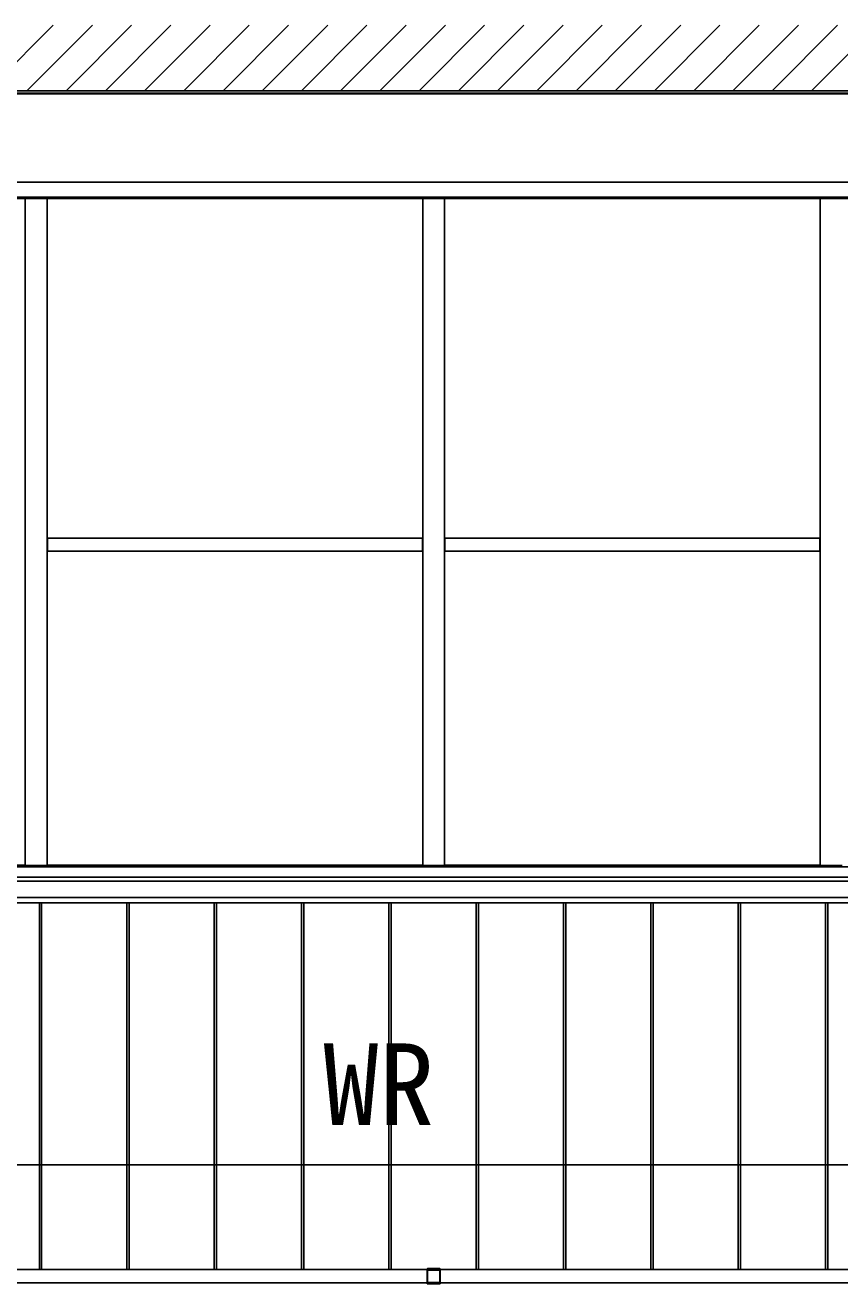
# Model space of a CAD drawing. Units: millimetres, scale not verified. Extents: x -13125 to 13125, y -19500 to 19405.
# Drawn here: x -10896 to -9031, y 1261 to 4144 of the extents above; entities that cross this region are included whole.
import ezdxf
from ezdxf.enums import TextEntityAlignment as Align

# ---------------------------------------------------------------- set-up
doc = ezdxf.new("R2010")
doc.units = ezdxf.units.MM
doc.header["$LTSCALE"] = 100
doc.layers.add('0-4_YKK_A1', color=4, linetype='Continuous')
doc.layers.add('0-5_YKK_D', color=6, linetype='Continuous')
doc.styles.add('ＭＳ ゴシック', font='')
doc.styles.get('ＭＳ ゴシック').set_extended_font_data('MS Gothic')

msp = doc.modelspace()

# ---------------------------------------------------------------- linework, layer by layer
at = {"layer": '0-4_YKK_A1'}
for p, q in [((-10982.1, 3993.7), (-10832.1, 4143.7)), ((-10892.3, 3993.7), (-10742.3, 4143.7)), ((-10802.5, 3993.7), (-10652.5, 4143.7)), ((-10712.7, 3993.7), (-10562.7, 4143.7)), ((-10622.9, 3993.7), (-10472.9, 4143.7)), ((-10533.1, 3993.7), (-10383.1, 4143.7)), ((-10443.3, 3993.7), (-10293.3, 4143.7)), ((-10353.5, 3993.7), (-10203.5, 4143.7)), ((-10263.7, 3993.7), (-10113.7, 4143.7)), ((-10173.9, 3993.7), (-10023.9, 4143.7)), ((-10084.1, 3993.7), (-9934.1, 4143.7)), ((-9994.2, 3993.7), (-9844.2, 4143.7)), ((-9904.4, 3993.7), (-9754.4, 4143.7)), ((-9814.6, 3993.7), (-9664.6, 4143.7)), ((-9724.8, 3993.7), (-9574.8, 4143.7)), ((-9635, 3993.7), (-9485, 4143.7)), ((-9545.2, 3993.7), (-9395.2, 4143.7)), ((-9455.4, 3993.7), (-9305.4, 4143.7)), ((-9365.6, 3993.7), (-9215.6, 4143.7)), ((-9275.8, 3993.7), (-9125.8, 4143.7)), ((-9186, 3993.7), (-9036, 4143.7)), ((-9096.2, 3993.7), (-8946.2, 4143.7)), ((-7098.5, 3993.7), (-12823.5, 3993.7)), ((-11838.5, 3993.7), (-8083.5, 3993.7)), ((-8083.5, 3987.7), (-11838.5, 3987.7)), ((-8083.5, 3986.1), (-11838.5, 3986.1)), ((-11838.5, 3784.2), (-8083.5, 3784.2)), ((-8108.8, 3749.7), (-11813.2, 3749.7)), ((-8108.8, 3746.5), (-11813.2, 3746.5)), ((-10896, 2218.9), (-10896, 3746.5)), ((-10846, 2218.9), (-10846, 3746.5)), ((-9986, 2218.9), (-9986, 3746.5)), ((-9936, 2218.9), (-9936, 3746.5)), ((-9076, 2218.9), (-9076, 3746.5)), ((-10896, 2219.7), (-11756, 2219.7)), ((-9986, 2219.7), (-10846, 2219.7)), ((-9076, 2219.7), (-9936, 2219.7)), ((-8108.5, 2192.7), (-11813.5, 2192.7)), ((-8112, 2216.5), (-11810, 2216.5)), ((-10896, 2218.9), (-10846, 2218.9)), ((-9986, 2218.9), (-9936, 2218.9)), ((-9076, 2218.9), (-9026, 2218.9)), ((-8108.5, 2183.7), (-11813.5, 2183.7)), ((-8108.5, 2145.7), (-11813.5, 2145.7)), ((-8108.5, 2133.7), (-11813.5, 2133.7)), ((-10863.5, 2133.7), (-10863.5, 1293.7)), ((-10858.5, 2133.7), (-10858.5, 1293.7)), ((-10858.5, 2133.7), (-10858.5, 1293.7)), ((-10663.5, 2133.7), (-10663.5, 1293.7)), ((-10658.5, 2133.7), (-10658.5, 1293.7)), ((-10658.5, 2133.7), (-10658.5, 1293.7)), ((-10463.5, 2133.7), (-10463.5, 1293.7)), ((-10458.5, 2133.7), (-10458.5, 1293.7)), ((-10458.5, 2133.7), (-10458.5, 1293.7)), ((-10263.5, 2133.7), (-10263.5, 1293.7)), ((-10258.5, 2133.7), (-10258.5, 1293.7)), ((-10258.5, 2133.7), (-10258.5, 1293.7)), ((-10063.5, 2133.7), (-10063.5, 1293.7)), ((-10058.5, 2133.7), (-10058.5, 1293.7)), ((-10058.5, 2133.7), (-10058.5, 1293.7)), ((-9863.5, 2133.7), (-9863.5, 1293.7)), ((-9858.5, 2133.7), (-9858.5, 1293.7)), ((-9858.5, 2133.7), (-9858.5, 1293.7)), ((-9663.5, 2133.7), (-9663.5, 1293.7)), ((-9658.5, 2133.7), (-9658.5, 1293.7)), ((-9658.5, 2133.7), (-9658.5, 1293.7)), ((-9463.5, 2133.7), (-9463.5, 1293.7)), ((-9458.5, 2133.7), (-9458.5, 1293.7)), ((-9458.5, 2133.7), (-9458.5, 1293.7)), ((-9263.5, 2133.7), (-9263.5, 1293.7)), ((-9258.5, 2133.7), (-9258.5, 1293.7)), ((-9258.5, 2133.7), (-9258.5, 1293.7)), ((-9258.5, 2133.7), (-9258.5, 1293.7)), ((-9063.5, 2133.7), (-9063.5, 1293.7)), ((-9058.5, 2133.7), (-9058.5, 1293.7)), ((-9058.5, 2133.7), (-9058.5, 1293.7)), ((-9058.5, 2133.7), (-9058.5, 1293.7)), ((-9976, 1293.7), (-12645, 1293.7)), ((-9976, 1292.8), (-9976, 1295.2)), ((-9976, 1264.6), (-9976, 1292.8)), ((-9975, 1296.2), (-9947, 1296.2)), ((-9975, 1295.9), (-9975, 1296.2)), ((-9975, 1295.9), (-9975, 1293.5)), ((-9947, 1295.9), (-9975, 1295.9)), ((-9975, 1292.8), (-9975, 1264.6)), ((-9947, 1295.9), (-9947, 1296.2)), ((-9947, 1293.5), (-9947, 1295.9)), ((-9946, 1292.8), (-9947, 1292.8)), ((-9947, 1264.6), (-9947, 1292.8)), ((-9946, 1295.2), (-9946, 1292.8)), ((-7277, 1293.7), (-9946, 1293.7)), ((-9946, 1292.8), (-9946, 1264.6)), ((-9976, 1263.7), (-12645, 1263.7)), ((-9976, 1262.2), (-9976, 1264.6)), ((-9976, 1264.6), (-9975, 1264.6)), ((-9975, 1263.9), (-9975, 1264.6)), ((-9975, 1264.6), (-9947, 1264.6)), ((-9947, 1263.9), (-9975, 1263.9)), ((-9975, 1263.9), (-9975, 1261.5)), ((-9975, 1261.5), (-9947, 1261.5)), ((-9975, 1261.5), (-9975, 1261.2)), ((-9947, 1261.2), (-9975, 1261.2)), ((-9947, 1261.5), (-9947, 1263.9)), ((-9947, 1261.5), (-9947, 1261.2)), ((-9946, 1264.6), (-9946, 1262.2)), ((-7277, 1263.7), (-9946, 1263.7))]:
    msp.add_line(p, q, dxfattribs=at)
for points in [[(-10845.5, 2939.4), (-10845.5, 2968.5), (-9986.5, 2968.5)], [(-10845.5, 2939.4), (-9986.5, 2939.4), (-9986.5, 2968.5)], [(-9935.5, 2939.4), (-9935.5, 2968.5), (-9076.5, 2968.5)], [(-9935.5, 2939.4), (-9076.5, 2939.4), (-9076.5, 2968.5)], [(-9975, 1293.5), (-9975, 1292.8), (-9976, 1292.8)], [(-9975, 1293.5), (-9947, 1293.5), (-9947, 1292.8), (-9975, 1292.8)], [(-9947, 1263.9), (-9947, 1264.6), (-9946, 1264.6)]]:
    msp.add_lwpolyline(points, dxfattribs=at)
for centre, radius, start, end in [((-9975, 1295.2), 1, 90, 180), ((-9975.1, 1295), 0.89, 81.9505, 168.5782), ((-9975.1, 1292.6), 0.89, 81.9505, 168.5782), ((-9947, 1295.2), 1, 0, 90), ((-9946.9, 1295), 0.89, 11.4217, 98.0495), ((-9946.9, 1292.6), 0.89, 11.4217, 98.0495), ((-9975.1, 1264.8), 0.89, 191.4218, 278.0495), ((-9975, 1262.2), 1, 180, 270), ((-9975.1, 1262.3), 0.89, 191.4218, 278.0495), ((-9946.9, 1264.8), 0.89, 261.9505, 348.5783), ((-9947, 1262.2), 1, 270, 0), ((-9946.9, 1262.3), 0.89, 261.9505, 348.5783)]:
    msp.add_arc(centre, radius, start, end, dxfattribs=at)
at = {"layer": '0-5_YKK_D'}
msp.add_line((-11818.5, 1533.7), (-8103.5, 1533.7), dxfattribs=at)

# ---------------------------------------------------------------- texts
at = {"layer": '0-5_YKK_D', "style": 'ＭＳ ゴシック'}
msp.add_text('WR', height=187, dxfattribs=at).set_placement((-10213.9, 1568.7), align=Align.BOTTOM_LEFT)

doc.saveas('drawing.dxf')
